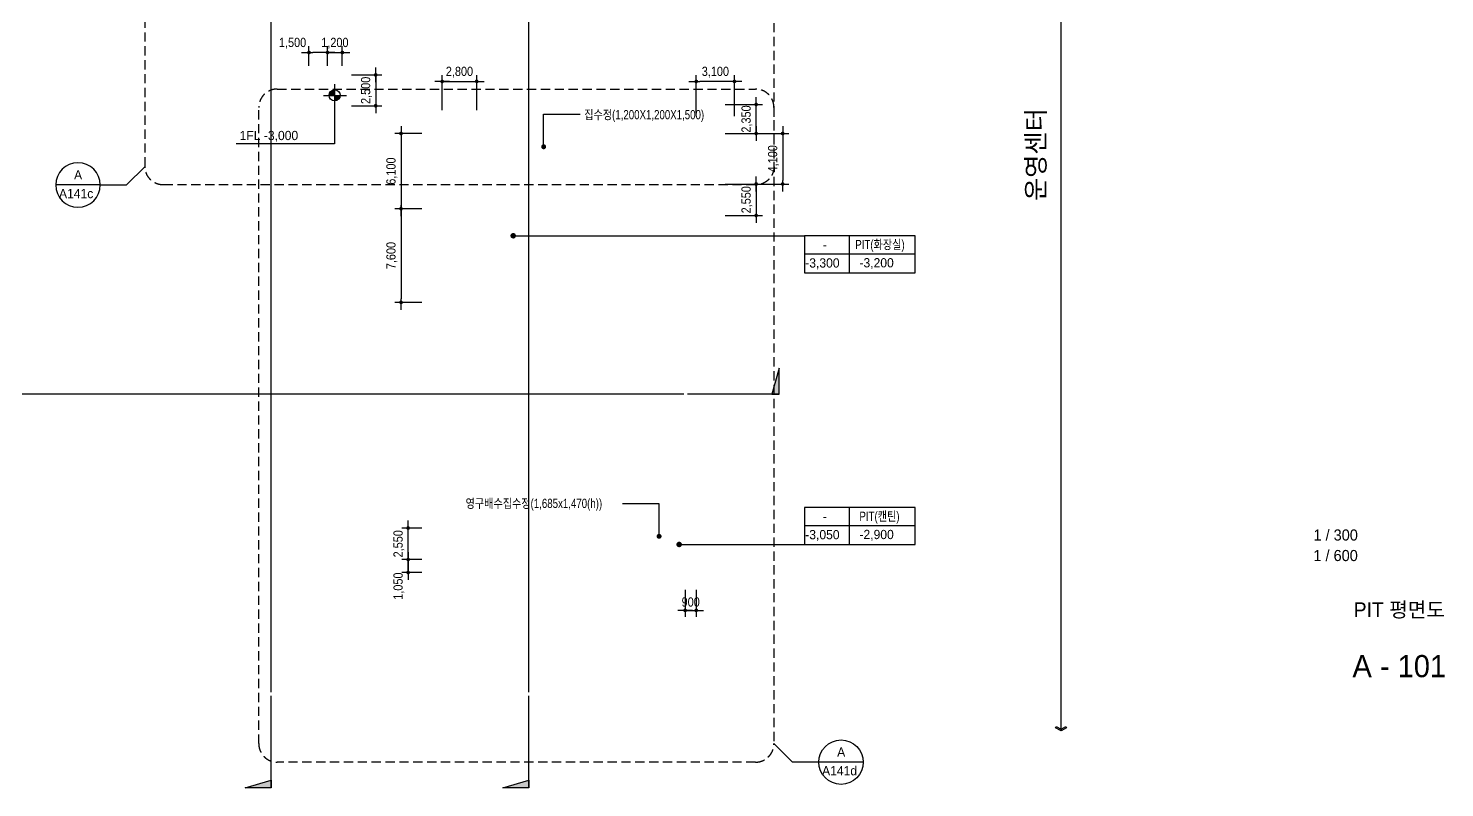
# Model space of a CAD drawing. Header units: millimetres. Extents: x 18458 to 242505, y -521583 to 1237915.
# Drawn here: x 122797 to 237638, y -509900 to -448316 of the extents above; entities that cross this region are included whole.
import ezdxf
from ezdxf.enums import TextEntityAlignment as Align

# ---------------------------------------------------------------- set-up
doc = ezdxf.new("R2010")
doc.units = ezdxf.units.MM
doc.header["$LTSCALE"] = 300
doc.header["$MEASUREMENT"] = 0
doc.linetypes.add('HIDDEN', pattern=[0.375, 0.25, -0.125])
for name, color, linetype in [('A-DIM', 7, 'Continuous'), ('A-ELE-5', 5, 'Continuous'), ('A-ELE-9', 9, 'Continuous'), ('A-SYM', 7, 'Continuous'), ('A-SYM-1', 7, 'Continuous'), ('A-SYM-BUB', 3, 'Continuous'), ('A-SYM-LEAD', 4, 'Continuous'), ('A-SYM-LEVEL', 7, 'Continuous'), ('A-TEXT-NAME', 7, 'Continuous'), ('A-TEXT-NOTE', 7, 'Continuous'), ('S-DIM', 7, 'Continuous'), ('XREF', 7, 'Continuous'), ('실명', 7, 'Continuous'), ('실명-LEAD', 7, 'Continuous')]:
    doc.layers.add(name, color=color, linetype=linetype)
doc.styles.add('Gdim', font='Dotum.ttf', dxfattribs={"width": 0.9})
doc.styles.add('Gtx', font='Dotum.ttf')
doc.dimstyles.new('Gdim300a', dxfattribs={"dimscale": 300, "dimtxt": 2.5, "dimasz": 1, "dimexe": 1.7, "dimexo": 2.5, "dimgap": 1, "dimtad": 1, "dimdec": 0, "dimdsep": 46, "dimlunit": 6, "dimtxsty": 'Gdim', "dimblk1": '_CIDOT', "dimblk2": '_CIDOT', "dimsah": 1, "dimcen": 2.5, "dimdle": 2, "dimclrd": 1, "dimclre": 1, "dimclrt": 7, "dimazin": 2, "dimtfac": 1, "dimtdec": 0, "dimtix": 1, "dimtmove": 2, "dimatfit": 3, "dimldrblk": '_CIDOT', "dimfxl": 2, "dimtolj": 1, "dimtzin": 0, "dimarcsym": 0})

# ---------------------------------------------------------------- blocks, each defined once
blk = doc.blocks.new('실명')
at = {"layer": 'A-TEXT-NOTE', "color": 7, "style": 'Gtx'}
for tag, p in [('001', (-18.33, 8.75)), ('002', (-18.35, 3.25))]:
    blk.add_attdef(tag, p, '', height=3, dxfattribs=at)
at = {"layer": 'A-TEXT-NOTE', "style": 'Gtx'}
blk.add_attdef('003', text='', height=4, dxfattribs=at).set_placement((4.86, -9.5), align=Align.MIDDLE)
at = {"layer": 'A-TEXT-NOTE', "color": 7, "style": 'Gtx'}
blk.add_attdef('004', text='', height=6, dxfattribs=at).set_placement((4.86, -23.5), align=Align.MIDDLE_CENTER)
blk = doc.blocks.new('A$Ca914e24e')
at = {"layer": 'A-DIM', "color": 1}
for p, q in [((-47352, -70595), (-47352, -29595)), ((-47352, -148895), (-47352, -70595))]:
    blk.add_line(p, q, dxfattribs=at)
at = {"layer": 'A-DIM', "color": 1, "elevation": 0}
for points in [[(-47740, -29964), (-47352, -29743), (-46965, -29964), (-46901, -29853), (-47352, -29595), (-47803, -29853)], [(-47740, -70226), (-47352, -70447), (-46965, -70226), (-46901, -70337), (-47352, -70595), (-47803, -70337)], [(-47740, -70964), (-47352, -70743), (-46965, -70964), (-46901, -70853), (-47352, -70595), (-47803, -70853)], [(-47740, -148526), (-47352, -148747), (-46965, -148526), (-46901, -148637), (-47352, -148895), (-47803, -148637)]]:
    blk.add_lwpolyline(points, close=True, dxfattribs=at)
at = {"layer": 'A-SYM-BUB', "style": 'Gtx'}
for s, p in [('전산센터A', (-48654, -56806)), ('운영센터', (-48654, -105925))]:
    blk.add_text(s, height=1500, rotation=90, dxfattribs=at).set_placement(p)
blk = doc.blocks.new('A$C62d2cd98')
at = {"layer": 'A-SYM'}
for p, q in [((128622, 109587), (125022, 109587)), ((128622, 109587), (130760, 109587)), ((130760, 109587), (132260, 108087))]:
    blk.add_line(p, q, dxfattribs=at)
at = {"layer": 'A-SYM', "color": 7, "linetype": 'HIDDEN', "ltscale": 10, "elevation": 0}
blk.add_lwpolyline([(181757, 109587), (133760, 109587, 0.4142136), (132260, 108087), (132260, 75078, 0.4142136), (133760, 73578), (181757, 73578, 0.4142136), (183257, 75078), (183257, 108087, 0.4142136)], format="xyb", close=True, dxfattribs=at)
at = {"layer": 'A-SYM'}
blk.add_circle((126822, 109587), 1800, dxfattribs=at)
blk = doc.blocks.new('A$Ccd9b6e35')
at = {"layer": 'A-SYM'}
for p, q in [((-67543, 26770), (-69043, 28270)), ((-65406, 26770), (-67543, 26770)), ((-61806, 26770), (-65406, 26770))]:
    blk.add_line(p, q, dxfattribs=at)
at = {"layer": 'A-SYM', "color": 7, "linetype": 'HIDDEN', "ltscale": 10, "elevation": 0}
blk.add_lwpolyline([(-109322, 81360), (-70543, 81360, -0.4142136), (-69043, 79860), (-69043, 28270, -0.4142136), (-70543, 26770), (-109322, 26770, -0.4142136), (-110822, 28270), (-110822, 79860, -0.4142136)], format="xyb", close=True, dxfattribs=at)
at = {"layer": 'A-SYM'}
blk.add_circle((-63606, 26770), 1800, dxfattribs=at)
blk = doc.blocks.new('*U51')
at = {"layer": 'A-SYM'}
blk.add_hatch(color=256, dxfattribs=at).paths.add_polyline_path([(6078, 6778), (6428, 6878), (6428, 6778)])
at = {"layer": 'A-ELE-9'}
blk.add_line((6428, 8119), (6428, 29525), dxfattribs=at)
at = {"layer": 'A-SYM'}
for p, q in [((6428, 8069), (6428, 8119)), ((6428, 6778), (6428, 8019))]:
    blk.add_line(p, q, dxfattribs=at)
blk.add_lwpolyline([(6078, 6778), (6428, 6878), (6428, 6778)], close=True, dxfattribs=at)
blk = doc.blocks.new('*U124')
at = {"layer": 'A-SYM'}
h = blk.add_hatch(color=256, dxfattribs=at)
h.paths.add_polyline_path([(6216, 30838), (6428, 30626), (6428, 30750, -0.198912)])
h.paths.add_polyline_path([(6004, 31050), (6216, 30838, -0.414214), (6216, 31263)])
h.paths.add_polyline_path([(6216, 31263, -0.198912), (6428, 31350), (6428, 31475)])
blk.add_hatch(color=256, dxfattribs=at).paths.add_polyline_path([(6078, 8352), (6428, 8452), (6428, 8352)])
at = {"layer": 'A-ELE-9'}
blk.add_line((6428, 9694), (6428, 29525), dxfattribs=at)
at = {"layer": 'A-SYM'}
for p, q in [((6428, 30750), (6428, 29625)), ((6428, 29525), (6428, 29575)), ((6428, 9644), (6428, 9694)), ((6428, 8352), (6428, 9594))]:
    blk.add_line(p, q, dxfattribs=at)
blk.add_lwpolyline([(6428, 31350), (6428, 31475), (6004, 31050), (6428, 30626), (6428, 30750)], dxfattribs=at)
blk.add_lwpolyline([(6078, 8352), (6428, 8452), (6428, 8352)], close=True, dxfattribs=at)
blk.add_circle((6428, 31050), 300, dxfattribs=at)
blk = doc.blocks.new('A$C69eff562')
at = {"layer": 'A-SYM-1', "xscale": 6, "yscale": 6, "zscale": 6}
for p in [(103924, -203612), (124811, -203612)]:
    blk.add_blockref('*U124', p, dxfattribs=at)
at = {"layer": 'A-SYM-1', "xscale": -6.00000000000005, "yscale": 6.00000000000005, "zscale": 6, "rotation": 90}
blk.add_blockref('*U51', (224350, -83005), dxfattribs=at)
blk = doc.blocks.new('실면박스')
at = {"layer": '실명-LEAD'}
blk.add_line((3571, 0), (-2400, 0), dxfattribs=at)
blk.add_lwpolyline([(3571, 1000), (-2400, 1000), (-2400, -1000), (3571, -1000)], close=True, dxfattribs=at)
blk.add_lwpolyline([(0, 1000), (0, -1000)], dxfattribs=at)
blk = doc.blocks.new('_CIDOT')
at = {"color": 0, "linetype": 'ByBlock'}
blk.add_line((2, 0), (-1, 0), dxfattribs=at)
at = {"color": 0, "linetype": 'ByBlock', "const_width": 0.5}
blk.add_lwpolyline([(-0.25, 0, 1), (0.25, 0, 1)], format="xyb", close=True, dxfattribs=at)
blk = doc.blocks.new('*D65')
at = {"layer": 'S-DIM', "color": 1, "lineweight": -2, "transparency": 16777216}
for p, q in [((147054, -451345), (147054, -449766)), ((148254, -451345), (148254, -449766)), ((146754, -450276), (146454, -450276)), ((147054, -450276), (148254, -450276)), ((148554, -450276), (148854, -450276))]:
    blk.add_line(p, q, dxfattribs=at)
at = {"layer": 'S-DIM', "color": 1, "lineweight": -2, "transparency": 16777216, "xscale": 300, "yscale": 300, "zscale": 300}
blk.add_blockref('_CIDOT', (147054, -450276), dxfattribs=at)
at = {"layer": 'S-DIM', "color": 1, "lineweight": -2, "transparency": 16777216, "xscale": 300, "yscale": 300, "zscale": 300, "rotation": 180}
blk.add_blockref('_CIDOT', (148254, -450276), dxfattribs=at)
at = {"layer": 'S-DIM', "color": 7, "transparency": 16777216, "insert": (147654, -449529), "char_height": 750, "attachment_point": 5, "style": 'Gdim'}
blk.add_mtext('\\A1;1,200', dxfattribs=at)
blk = doc.blocks.new('*D66')
at = {"layer": 'S-DIM', "color": 1, "lineweight": -2, "transparency": 16777216}
for p, q in [((145554, -451345), (145554, -449766)), ((147054, -451345), (147054, -449766)), ((146754, -450276), (145854, -450276))]:
    blk.add_line(p, q, dxfattribs=at)
at = {"layer": 'S-DIM', "color": 1, "lineweight": -2, "transparency": 16777216, "xscale": 300, "yscale": 300, "zscale": 300, "rotation": 180}
blk.add_blockref('_CIDOT', (145554, -450276), dxfattribs=at)
at = {"layer": 'S-DIM', "color": 1, "lineweight": -2, "transparency": 16777216, "xscale": 300, "yscale": 300, "zscale": 300}
blk.add_blockref('_CIDOT', (147054, -450276), dxfattribs=at)
at = {"layer": 'S-DIM', "color": 7, "transparency": 16777216, "insert": (144222, -449529), "char_height": 750, "attachment_point": 5, "style": 'Gdim'}
blk.add_mtext('\\A1;1,500', dxfattribs=at)
blk = doc.blocks.new('*D67')
at = {"layer": 'S-DIM', "color": 1, "lineweight": -2, "transparency": 16777216}
for p, q in [((149004, -452095), (151471, -452095)), ((150961, -451795), (150961, -451495)), ((150961, -452095), (150961, -454595)), ((149004, -454595), (151471, -454595)), ((150961, -454895), (150961, -455195))]:
    blk.add_line(p, q, dxfattribs=at)
at = {"layer": 'S-DIM', "color": 1, "lineweight": -2, "transparency": 16777216, "xscale": 300, "yscale": 300, "zscale": 300}
for p, rotation in [((150961, -452095), 270), ((150961, -454595), 90)]:
    blk.add_blockref('_CIDOT', p, dxfattribs=dict(at, rotation=rotation))
at = {"layer": 'S-DIM', "color": 7, "transparency": 16777216, "insert": (150213, -453345), "char_height": 750, "attachment_point": 5, "rotation": 90, "style": 'Gdim'}
blk.add_mtext('\\A1;2,500', dxfattribs=at)
blk = doc.blocks.new('*D72')
at = {"layer": 'S-DIM', "color": 1, "lineweight": -2, "transparency": 16777216}
for p, q in [((154704, -456845), (152507, -456845)), ((153017, -457145), (153017, -462645)), ((154704, -462945), (152507, -462945))]:
    blk.add_line(p, q, dxfattribs=at)
at = {"layer": 'S-DIM', "color": 1, "lineweight": -2, "transparency": 16777216, "xscale": 300, "yscale": 300, "zscale": 300}
for p, rotation in [((153017, -456845), 90), ((153017, -462945), 270)]:
    blk.add_blockref('_CIDOT', p, dxfattribs=dict(at, rotation=rotation))
at = {"layer": 'S-DIM', "color": 7, "transparency": 16777216, "insert": (152269, -459895), "char_height": 750, "attachment_point": 5, "rotation": 90, "style": 'Gdim'}
blk.add_mtext('\\A1;6,100', dxfattribs=at)
blk = doc.blocks.new('*D73')
at = {"layer": 'S-DIM', "color": 1, "lineweight": -2, "transparency": 16777216}
for p, q in [((154704, -462945), (152507, -462945)), ((153017, -463245), (153017, -470245)), ((154704, -470545), (152507, -470545))]:
    blk.add_line(p, q, dxfattribs=at)
at = {"layer": 'S-DIM', "color": 1, "lineweight": -2, "transparency": 16777216, "xscale": 300, "yscale": 300, "zscale": 300}
for p, rotation in [((153017, -462945), 90), ((153017, -470545), 270)]:
    blk.add_blockref('_CIDOT', p, dxfattribs=dict(at, rotation=rotation))
at = {"layer": 'S-DIM', "color": 7, "transparency": 16777216, "insert": (152269, -466745), "char_height": 750, "attachment_point": 5, "rotation": 90, "style": 'Gdim'}
blk.add_mtext('\\A1;7,600', dxfattribs=at)
blk = doc.blocks.new('*D74')
at = {"layer": 'S-DIM', "color": 1, "lineweight": -2, "transparency": 16777216}
for p, q in [((156354, -454945), (156354, -452114)), ((159154, -454945), (159154, -452114)), ((156054, -452624), (155754, -452624)), ((156354, -452624), (159154, -452624)), ((159454, -452624), (159754, -452624))]:
    blk.add_line(p, q, dxfattribs=at)
at = {"layer": 'S-DIM', "color": 1, "lineweight": -2, "transparency": 16777216, "xscale": 300, "yscale": 300, "zscale": 300}
blk.add_blockref('_CIDOT', (156354, -452624), dxfattribs=at)
at = {"layer": 'S-DIM', "color": 1, "lineweight": -2, "transparency": 16777216, "xscale": 300, "yscale": 300, "zscale": 300, "rotation": 180}
blk.add_blockref('_CIDOT', (159154, -452624), dxfattribs=at)
at = {"layer": 'S-DIM', "color": 7, "transparency": 16777216, "insert": (157754, -451876), "char_height": 750, "attachment_point": 5, "style": 'Gdim'}
blk.add_mtext('\\A1;2,800', dxfattribs=at)
blk = doc.blocks.new('*D75')
at = {"layer": 'S-DIM', "color": 1, "lineweight": -2, "transparency": 16777216}
for p, q in [((176954, -455445), (176954, -452114)), ((180054, -455445), (180054, -452114)), ((179754, -452624), (177254, -452624))]:
    blk.add_line(p, q, dxfattribs=at)
at = {"layer": 'S-DIM', "color": 1, "lineweight": -2, "transparency": 16777216, "xscale": 300, "yscale": 300, "zscale": 300, "rotation": 180}
blk.add_blockref('_CIDOT', (176954, -452624), dxfattribs=at)
at = {"layer": 'S-DIM', "color": 1, "lineweight": -2, "transparency": 16777216, "xscale": 300, "yscale": 300, "zscale": 300}
blk.add_blockref('_CIDOT', (180054, -452624), dxfattribs=at)
at = {"layer": 'S-DIM', "color": 7, "transparency": 16777216, "insert": (178504, -451876), "char_height": 750, "attachment_point": 5, "style": 'Gdim'}
blk.add_mtext('\\A1;3,100', dxfattribs=at)
blk = doc.blocks.new('*D76')
at = {"layer": 'S-DIM', "color": 1, "lineweight": -2, "transparency": 16777216}
for p, q in [((181454, -456845), (184472, -456845)), ((183962, -457145), (183962, -460645)), ((181454, -460945), (184472, -460945))]:
    blk.add_line(p, q, dxfattribs=at)
at = {"layer": 'S-DIM', "color": 1, "lineweight": -2, "transparency": 16777216, "xscale": 300, "yscale": 300, "zscale": 300}
for p, rotation in [((183962, -456845), 90), ((183962, -460945), 270)]:
    blk.add_blockref('_CIDOT', p, dxfattribs=dict(at, rotation=rotation))
at = {"layer": 'S-DIM', "color": 7, "transparency": 16777216, "insert": (183214, -458895), "char_height": 750, "attachment_point": 5, "rotation": 90, "style": 'Gdim'}
blk.add_mtext('\\A1;4,100', dxfattribs=at)
blk = doc.blocks.new('*D77')
at = {"layer": 'S-DIM', "color": 1, "lineweight": -2, "transparency": 16777216}
for p, q in [((179304, -454495), (182322, -454495)), ((181812, -454195), (181812, -453895)), ((181812, -456845), (181812, -454495)), ((179304, -456845), (182322, -456845)), ((181812, -457145), (181812, -457445))]:
    blk.add_line(p, q, dxfattribs=at)
at = {"layer": 'S-DIM', "color": 1, "lineweight": -2, "transparency": 16777216, "xscale": 300, "yscale": 300, "zscale": 300}
for p, rotation in [((181812, -454495), 270), ((181812, -456845), 90)]:
    blk.add_blockref('_CIDOT', p, dxfattribs=dict(at, rotation=rotation))
at = {"layer": 'S-DIM', "color": 7, "transparency": 16777216, "insert": (181064, -455670), "char_height": 750, "attachment_point": 5, "rotation": 90, "style": 'Gdim'}
blk.add_mtext('\\A1;2,350', dxfattribs=at)
blk = doc.blocks.new('*D78')
at = {"layer": 'S-DIM', "color": 1, "lineweight": -2, "transparency": 16777216}
for p, q in [((181812, -460645), (181812, -460345)), ((179304, -460945), (182322, -460945)), ((181812, -460945), (181812, -463495)), ((179304, -463495), (182322, -463495)), ((181812, -463795), (181812, -464095))]:
    blk.add_line(p, q, dxfattribs=at)
at = {"layer": 'S-DIM', "color": 1, "lineweight": -2, "transparency": 16777216, "xscale": 300, "yscale": 300, "zscale": 300}
for p, rotation in [((181812, -460945), 270), ((181812, -463495), 90)]:
    blk.add_blockref('_CIDOT', p, dxfattribs=dict(at, rotation=rotation))
at = {"layer": 'S-DIM', "color": 7, "transparency": 16777216, "insert": (181064, -462220), "char_height": 750, "attachment_point": 5, "rotation": 90, "style": 'Gdim'}
blk.add_mtext('\\A1;2,550', dxfattribs=at)
blk = doc.blocks.new('*D79')
at = {"layer": 'S-DIM', "color": 1, "lineweight": -2, "transparency": 16777216}
for p, q in [((154704, -491395), (153084, -491395)), ((153594, -491095), (153594, -490795)), ((153594, -492445), (153594, -491395)), ((154704, -492445), (153084, -492445)), ((153594, -492745), (153594, -493045))]:
    blk.add_line(p, q, dxfattribs=at)
at = {"layer": 'S-DIM', "color": 1, "lineweight": -2, "transparency": 16777216, "xscale": 300, "yscale": 300, "zscale": 300}
for p, rotation in [((153594, -491395), 270), ((153594, -492445), 90)]:
    blk.add_blockref('_CIDOT', p, dxfattribs=dict(at, rotation=rotation))
at = {"layer": 'S-DIM', "color": 7, "transparency": 16777216, "insert": (152847, -493552), "char_height": 750, "attachment_point": 5, "rotation": 90, "style": 'Gdim'}
blk.add_mtext('\\A1;1,050', dxfattribs=at)
blk = doc.blocks.new('*D80')
at = {"layer": 'S-DIM', "color": 1, "lineweight": -2, "transparency": 16777216}
for p, q in [((154704, -488845), (153084, -488845)), ((153594, -488545), (153594, -488245)), ((153594, -491395), (153594, -488845)), ((154704, -491395), (153084, -491395)), ((153594, -491695), (153594, -491995))]:
    blk.add_line(p, q, dxfattribs=at)
at = {"layer": 'S-DIM', "color": 1, "lineweight": -2, "transparency": 16777216, "xscale": 300, "yscale": 300, "zscale": 300}
for p, rotation in [((153594, -488845), 270), ((153594, -491395), 90)]:
    blk.add_blockref('_CIDOT', p, dxfattribs=dict(at, rotation=rotation))
at = {"layer": 'S-DIM', "color": 7, "transparency": 16777216, "insert": (152847, -490120), "char_height": 750, "attachment_point": 5, "rotation": 90, "style": 'Gdim'}
blk.add_mtext('\\A1;2,550', dxfattribs=at)
blk = doc.blocks.new('*D81')
at = {"layer": 'S-DIM', "color": 1, "lineweight": -2, "transparency": 16777216}
for p, q in [((176054, -493845), (176054, -496031)), ((176954, -493845), (176954, -496031)), ((175754, -495521), (175454, -495521)), ((176054, -495521), (176954, -495521)), ((177254, -495521), (177554, -495521))]:
    blk.add_line(p, q, dxfattribs=at)
at = {"layer": 'S-DIM', "color": 1, "lineweight": -2, "transparency": 16777216, "xscale": 300, "yscale": 300, "zscale": 300}
blk.add_blockref('_CIDOT', (176054, -495521), dxfattribs=at)
at = {"layer": 'S-DIM', "color": 1, "lineweight": -2, "transparency": 16777216, "xscale": 300, "yscale": 300, "zscale": 300, "rotation": 180}
blk.add_blockref('_CIDOT', (176954, -495521), dxfattribs=at)
at = {"layer": 'S-DIM', "color": 7, "transparency": 16777216, "insert": (176504, -494845), "char_height": 750, "attachment_point": 5, "style": 'Gdim'}
blk.add_mtext('\\A1;900', dxfattribs=at)

msp = doc.modelspace()

# ---------------------------------------------------------------- hatches: boundary and pattern name
at = {"layer": 'A-SYM-LEVEL'}
h = msp.add_hatch(color=256, dxfattribs=at)
h.paths.add_polyline_path([(147629, -453306, 0.41421356), (147179, -453756), (147629, -453756)])
h.paths.add_polyline_path([(148079, -453756), (147629, -453756), (147629, -454206, 0.41421356)])

# ---------------------------------------------------------------- linework, layer by layer
msp.add_line((147629, -457682), (139648.7, -457682))
at = {"layer": 'A-SYM-LEAD'}
for p, q in [((164580.9, -455276.8), (167545.5, -455276.8)), ((164580.9, -457923.6), (164580.9, -455276.8)), ((162111.4, -465137.9), (185740.4, -465137.9)), ((173942.1, -486870.1), (170977.4, -486870.1)), ((173942.1, -489516.9), (173942.1, -486870.1)), ((175566.6, -490174), (185740.4, -490174))]:
    msp.add_line(p, q, dxfattribs=at)
at = {"layer": 'A-SYM-LEAD', "elevation": 0}
for points, const_width in [([(164691.6, -457923.6, -1), (164470.2, -457923.6, -1)], 180), ([(161998.6, -465137.9, 1), (162224.2, -465137.9, 1)], 224.4), ([(173831.4, -489516.9, 1), (174052.8, -489516.9, 1)], 180), ([(175453.8, -490174, 1), (175679.4, -490174, 1)], 224.4)]:
    msp.add_lwpolyline(points, format="xyb", close=True, dxfattribs=dict(at, const_width=const_width))
at = {"layer": 'A-SYM-LEVEL'}
for p, q in [((147629, -452856), (147629, -457682)), ((146729, -453756), (148596.6, -453756))]:
    msp.add_line(p, q, dxfattribs=at)
msp.add_circle((147629, -453756), 450, dxfattribs=at)

# ---------------------------------------------------------------- block references
at = {"layer": 'A-DIM'}
msp.add_blockref('A$Ca914e24e', (253885.7, -356400), dxfattribs=at)
at = {"layer": 'A-ELE-5', "xscale": 1.5, "yscale": 1.5, "zscale": 1.5}
for p in [(189340.4, -466637.9), (189340.4, -488674)]:
    msp.add_blockref('실면박스', p, dxfattribs=at)
at = {"layer": 'A-SYM-1'}
for name, p in [('A$C69eff562', (0, -356400)), ('A$Ccd9b6e35', (252300, -534600))]:
    msp.add_blockref(name, p, dxfattribs=at)
at = {"layer": 'A-SYM-1', "xscale": -1, "rotation": 180}
msp.add_blockref('A$C62d2cd98', (0, -351434.7), dxfattribs=at)
at = {"layer": 'XREF'}
ref = msp.add_blockref('실명', (232500, -492600), dxfattribs=dict(at, xscale=300, yscale=300, zscale=300))
ref.add_attrib('001', '1 / 300', (226999.8, -489858.1), dxfattribs={"layer": 'A-TEXT-NOTE', "color": 7, "height": 900, "style": 'Gtx'})
ref.add_attrib('002', '1 / 600', (226993.8, -491521.8), dxfattribs={"layer": 'A-TEXT-NOTE', "color": 7, "height": 900, "style": 'Gtx'})
ref.add_attrib('003', 'PIT 평면도', dxfattribs={"layer": 'A-TEXT-NOTE', "height": 1200, "style": 'Gtx'}).set_placement((233956.7, -495450.8), align=Align.MIDDLE)
ref.add_attrib('004', 'A - 101', dxfattribs={"layer": 'A-TEXT-NOTE', "color": 7, "height": 1800, "style": 'Gtx'}).set_placement((233956.7, -500041), align=Align.MIDDLE_CENTER)

# ---------------------------------------------------------------- texts
at = {"layer": 'A-SYM-1', "color": 3, "style": 'Gtx'}
for s, p in [('A', (126505.3, -460572.5)), ('A141c', (125282.7, -462092.5)), ('A', (188378, -507381.3)), ('A141d', (187155.4, -508901.2))]:
    msp.add_text(s, height=750, dxfattribs=at).set_placement(p)
at = {"layer": 'A-SYM-LEVEL', "style": 'Gtx'}
msp.add_text('1FL -3,000', height=750, dxfattribs=at).set_placement((139930.5, -457382))
at = {"layer": 'A-TEXT-NAME', "style": 'Gtx', "width": 0.8}
msp.add_text('집수정(1,200X1,200X1,500)', height=750, dxfattribs=at).set_placement((167871.6, -455691.8))
at = {"layer": 'A-TEXT-NAME', "color": 1, "style": 'Gtx', "width": 0.8}
msp.add_text('영구배수집수정(1,685x1,470(h))', height=750, dxfattribs=at).set_placement((158250.8, -487217.8))
at = {"layer": '실명', "color": 3, "style": 'Gtx'}
for s, p in [('-', (187222.2, -466240.9)), ('-3,200', (190186.9, -467704.7)), ('-', (187222.2, -488277))]:
    msp.add_text(s, height=750, dxfattribs=at).set_placement(p)
at = {"layer": '실명', "color": 3, "style": 'Gtx', "width": 0.8}
for s, p in [('PIT(화장실)', (189849.4, -466225.7)), ('PIT(캔틴)', (190187.5, -488261.8))]:
    msp.add_text(s, height=750, dxfattribs=at).set_placement(p)
at = {"layer": '실명', "color": 1, "style": 'Gtx'}
for s, p in [('-3,300', (185792.5, -467716.8)), ('-3,050', (185792.5, -489752.9)), ('-2,900', (190186.9, -489740.8))]:
    msp.add_text(s, height=750, dxfattribs=at).set_placement(p)

# ---------------------------------------------------------------- dimensions: what is measured, and where the dimension line sits
at = {"layer": 'S-DIM'}
dim = msp.add_linear_dim(base=(145553.6, -450276.4), p1=(147053.6, -452095), p2=(145553.6, -452095), dimstyle='Gdim300a', dxfattribs=at)
dim.commit()
dim.dimension.update_dxf_attribs({"geometry": '*D66', "text_midpoint": (144222.2, -449528.7), "dimtype": 160})
for base, p1, p2, picture, middle in [((148253.6, -450276.4), (147053.6, -452095), (148253.6, -452095), '*D65', (147653.6, -449528.7)), ((159153.6, -452623.6), (156353.6, -455695), (159153.6, -455695), '*D74', (157753.6, -451875.9)), ((176953.6, -452623.6), (180053.6, -456195), (176953.6, -456195), '*D75', (178503.6, -451875.9)), ((176953.6, -495520.8), (176053.6, -493095), (176953.6, -493095), '*D81', (176503.6, -494845.3))]:
    dim = msp.add_linear_dim(base=base, p1=p1, p2=p2, dimstyle='Gdim300a', dxfattribs=at)
    dim.commit()
    dim.dimension.update_dxf_attribs({"geometry": picture, "text_midpoint": middle})
for base, p1, p2, picture, middle in [((150960.5, -454595), (148253.6, -452095), (148253.6, -454595), '*D67', (150212.8, -453345)), ((181811.6, -454495), (178553.6, -456845), (178553.6, -454495), '*D77', (181063.8, -455670)), ((153017.1, -462945), (155453.6, -456845), (155453.6, -462945), '*D72', (152269.4, -459895)), ((183961.6, -460945), (180703.6, -456845), (180703.6, -460945), '*D76', (183213.8, -458895)), ((181811.6, -463495), (178553.6, -460945), (178553.6, -463495), '*D78', (181063.8, -462220)), ((153017.1, -470545), (155453.6, -462945), (155453.6, -470545), '*D73', (152269.4, -466745)), ((153594.4, -488845), (155453.6, -491395), (155453.6, -488845), '*D80', (152846.6, -490120))]:
    dim = msp.add_linear_dim(base=base, p1=p1, p2=p2, angle=90, dimstyle='Gdim300a', dxfattribs=at)
    dim.commit()
    dim.dimension.update_dxf_attribs({"geometry": picture, "text_midpoint": middle})
dim = msp.add_linear_dim(base=(153594.4, -491395), p1=(155453.6, -492445), p2=(155453.6, -491395), angle=90, dimstyle='Gdim300a', dxfattribs=at)
dim.commit()
dim.dimension.update_dxf_attribs({"geometry": '*D79', "text_midpoint": (152846.6, -493552.3), "dimtype": 160})

doc.saveas('drawing.dxf')
